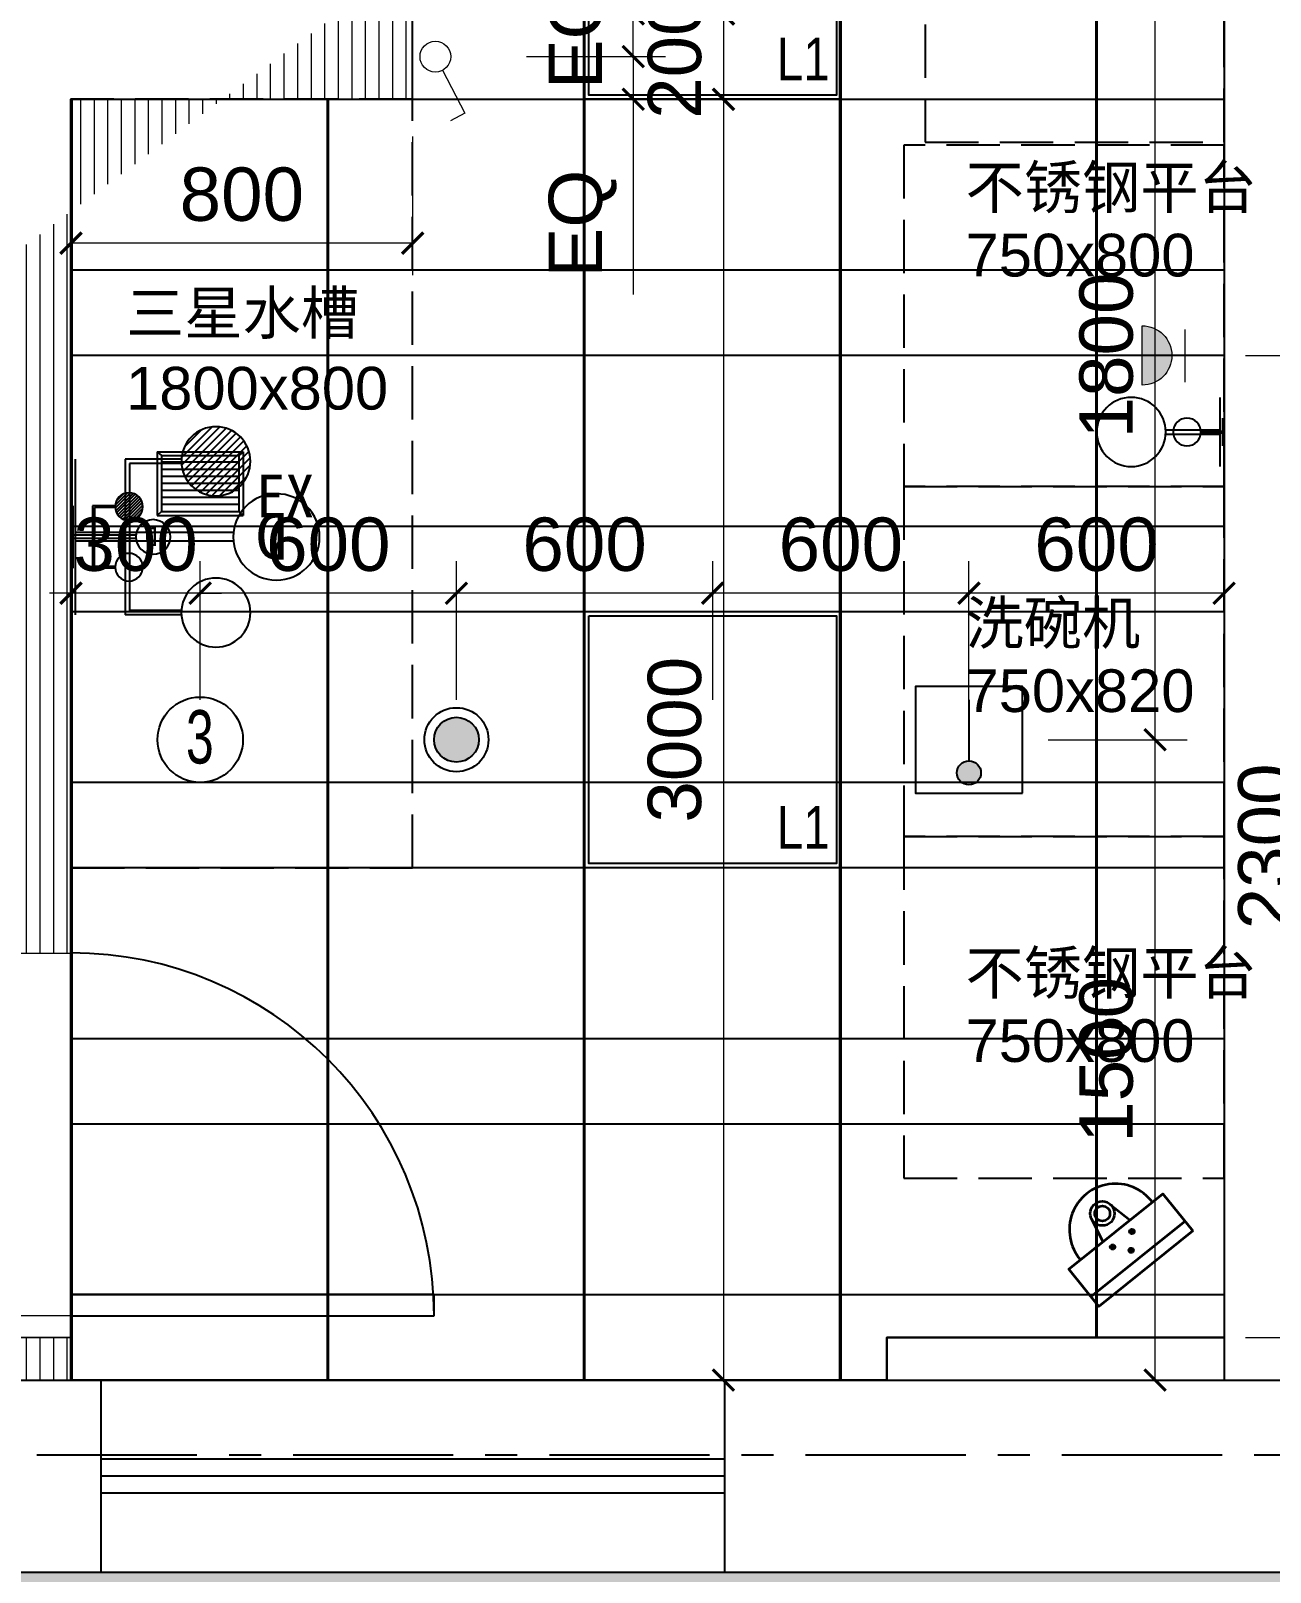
# Model space of a CAD drawing. Header units: millimetres. Extents: x -6033 to 120673, y -4970 to 90533.
# Drawn here: x 87386 to 90288, y 65940 to 69550 of the extents above; entities that cross this region are included whole.
import ezdxf
from ezdxf.enums import TextEntityAlignment as Align

# ---------------------------------------------------------------- set-up
doc = ezdxf.new("R2010")
doc.units = ezdxf.units.MM
for name, pattern in [('I-AR$0$CENTER', [2, 1.25, -0.25, 0.25, -0.25]), ('I-PLAN$0$ACAD_ISO02W100', [15, 12, -3]), ('I-PLAN$0$DASH', [0.35, 0.25, -0.1])]:
    doc.linetypes.add(name, pattern=pattern)
doc.layers.get('DefPoints').update_dxf_attribs({"color": 250})
for name, color, linetype in [('0 @ 30', 7, 'Continuous'), ('0 @ 75', 7, 'Continuous'), ('I-AR$0$1-窗', 2, 'Continuous'), ('I-AR$0$9-填充', 8, 'Continuous'), ('I-AR$0$D-BASE-WALL', 4, 'Continuous'), ('I-CEILING$0$0-LIGHT-RC', 1, 'Continuous'), ('I-CEILING$0$0-LIGHT-TXT', 90, 'Continuous'), ('I-CEILING$0$EQUIP-消防', 3, 'Continuous'), ('I-CEILING$0$EQUIP_喷头', 90, 'Continuous'), ('I-CEILING$0$I-RCP', 2, 'Continuous'), ('I-CEILING$0$I-RCP-AIR', 64, 'Continuous'), ('I-CEILING$0$I-RCP-REF', 3, 'Continuous'), ('I-CEILING$0$RC-Hatch【天花填充】', 251, 'Continuous'), ('I-FLOOR$0$I-FC', 2, 'Continuous'), ('I-FLOOR$0$I-FC-HATCH', 8, 'Continuous'), ('I-PLAN$0$I-PL-FURN', 1, 'I-PLAN$0$DASH'), ('I-PLAN$0$I—平面—门', 1, 'Continuous'), ('I-PLAN$0$L-ELEV-MARK', 253, 'Continuous'), ('JEM-给排水点', 1, 'Continuous'), ('地坪', 7, 'Continuous'), ('天花', 7, 'Continuous')]:
    doc.layers.add(name, color=color, linetype=linetype)
for name, color, linetype, lineweight in [('_ACM-A-ANNO-DIMS', 2, 'Continuous', 9), ('_ACM-A-ANNO-DIMS-b', 2, 'Continuous', 18), ('_ACM-A-ANNO-DIMS-c', 2, 'Continuous', 18), ('_ACM-A-ANNO-IDEN', 7, 'Continuous', 5), ('_ACM-A-ANNO-TEXT', 7, 'Continuous', 5), ('I-AR$0$GZET_COL_GRID_1-200_轴线', 8, 'I-AR$0$CENTER', 25), ('I-AR$0$I-SCOPE', 252, 'Continuous', 35), ('I-CEILING$0$_ACM-A-DETL', 7, 'Continuous', 9), ('I-CEILING$0$_ACM-E-EQMT-SECT', 3, 'Continuous', 35), ('I-PLAN$0$_ACM-A-WALL-HACH', 251, 'Continuous', 9), ('I-PLAN$0$I-PL-WALL-FHINISH', 73, 'Continuous', 13), ('I-PLAN$0$I-WALL', 6, 'Continuous', 13)]:
    doc.layers.add(name, color=color, linetype=linetype, lineweight=lineweight)
doc.styles.add('_ACM-G-NOTES', font='arial.ttf')
doc.styles.add('I-CEILING$0$_TEL_ATTDEF', font='GBENOR', dxfattribs={"width": 0.8, "height": 3, "bigfont": 'GBCBIG'})
doc.styles.add('I-CEILING$0$hztxt', font='ROS.shx', dxfattribs={"width": 0.7, "bigfont": 'HZTXT.shx'})
doc.styles.add('I-CEILING$0$I-CEILING$0$ar', font='arial.ttf', dxfattribs={"width": 0.8})
doc.styles.add('I-CEILING$0$Standard', font='arial.ttf')
doc.styles.add('I-CEILING$0$黑体', font='simhei.ttf', dxfattribs={"height": 600})
doc.styles.add('I-PLAN$0$Arial', font='ARIALUNI.ttf')
doc.styles.add('深化在线', font='SimSun.ttf')
doc.dimstyles.new('_ACM-DIM-A_50', dxfattribs={"dimscale": 50, "dimtxt": 2.5, "dimasz": 1, "dimexe": 1.5, "dimexo": 1, "dimgap": 1, "dimtad": 1, "dimdec": 0, "dimrnd": 5, "dimzin": 1, "dimdsep": 46, "dimtxsty": '_ACM-G-NOTES', "dimblk": 'ARCHTICK', "dimcen": 2.5, "dimclrd": 256, "dimclre": 256, "dimclrt": 256, "dimadec": 3, "dimazin": 0, "dimtfac": 1, "dimtdec": 0, "dimtix": 1, "dimtmove": 0, "dimatfit": 3, "dimldrblk": 'DOTSMALL', "dimfxl": 5, "dimfxlon": 1, "dimlwd": 18, "dimlwe": 18, "dimarcsym": 0})

# ---------------------------------------------------------------- blocks, each defined once
blk = doc.blocks.new('I-AR$0$chuanghu1')
for p, q in [((0, 3230), (450, 3230)), ((0, 1770), (450, 1770)), ((0, 1460), (450, 1460)), ((0, 0), (450, 0))]:
    blk.add_line(p, q)
at = {"layer": 'I-AR$0$1-窗'}
for p, q in [((185, 3230), (185, 1770)), ((225, 3230), (225, 1770)), ((265, 3230), (265, 1770)), ((185, 1460), (185, 0)), ((225, 1460), (225, 0)), ((265, 1460), (265, 0))]:
    blk.add_line(p, q, dxfattribs=at)
blk = doc.blocks.new('I-AR$0$海龙_1211170131')
at = {"layer": 'I-AR$0$GZET_COL_GRID_1-200_轴线', "ltscale": 300}
blk.add_line((-2225, 65990), (116415, 65990), dxfattribs=at)
blk = doc.blocks.new('I-AR')
at = {"layer": 'I-AR$0$9-填充'}
h = blk.add_hatch(dxfattribs=at)
h.set_pattern_fill('GRASS', color=256, scale=20)
h.set_pattern_definition([(90, (-273251.65, 190733.45), (-359.21024, 359.21024), [95.25, -623.1705]), (45, (-273251.65, 190733.45), (-359.21024, 359.21024), [95.25, -412.75]), (135, (-273251.65, 190733.45), (-359.21024, -359.21024), [95.25, -412.75])])
edge = h.paths.add_edge_path()
edge.add_line((96200, 65940), (67080, 65940))
edge.add_line((67080, 65940), (67098.6, 65404.4))
edge.add_arc((66800.6, 58350.8), 7059.9, 59.55584, 87.58101, ccw=False)
edge.add_arc((66906.5, 58690.4), 6713.9, -7.21528, 58.86646, ccw=False)
edge.add_arc((66662.1, 58632.8), 6949.7, 311.20338, 353.50924, ccw=False)
edge.add_line((71240.1, 53404), (71240.1, 51864.2))
edge.add_arc((67179.4, 51841.1), 4060.7, -50.8069, 0.3254, ccw=False)
edge.add_arc((73234.3, 55945.4), 8047, 244.30739, 262.38101)
edge.add_arc((72594.4, 52652.3), 4702.3, 264.7896, 298.7985)
edge.add_arc((72620.9, 53741.8), 5670.9, 293.2518, 330.6093)
edge.add_arc((73250.8, 52752), 4669.2, 337.4147, 357.6495)
edge.add_arc((84681.6, 51782.8), 6810, 142.38646, 173.4424, ccw=False)
edge.add_arc((84374.3, 52142.9), 6347.7, 93.15543, 143.26832, ccw=False)
edge.add_arc((84659, 52466.3), 6047.9, 43.87324, 96.0179, ccw=False)
edge.add_arc((84453.3, 51889.9), 6601.3, -39.79964, 46.24277, ccw=False)
edge.add_arc((81977.6, 54545.9), 10213.6, 299.35774, 317.64212, ccw=False)
edge.add_arc((89994.8, 40495.1), 5964.1, 120.30887, 149.04958)
edge.add_arc((87881.4, 41845.8), 3457.6, 150.2341, 180.1544)
edge.add_arc((85724.1, 42303.9), 1381.8, 199.7699, 246.5201)
edge.add_arc((82877.2, 37779.2), 3985.3, -35.3096, 54.8164, ccw=False)
edge.add_arc((80299.1, 40760.9), 7869.3, 301.87336, 317.80806, ccw=False)
edge.add_arc((84638.8, 33541.6), 567.3, 108.97, 192.3597)
edge.add_arc((84831.7, 33583.9), 764.8, 192.3597, 228.2217)
edge.add_arc((87824.9, 35942), 4565.6, 219.8972, 247.6208)
edge.add_arc((89768.5, 40705.2), 9710.1, 247.71727, 260.93678)
edge.add_arc((85123.5, 20762.4), 10812.5, 51.71832, 73.25432, ccw=False)
edge.add_arc((87587.8, 24098.7), 6668.2, 6.6977, 50.5793, ccw=False)
edge.add_line((94210.5, 24876.4), (96200, 24876.4))
edge.add_line((96200, 24876.4), (96200, 65940))
h.paths.add_polyline_path([(79188.2, 58194.7), (76733.9, 58362.1), (76901.3, 60816.4), (79355.6, 60649)], flags=16)
h.paths.add_polyline_path([(78974.4, 58439.8), (76979, 58575.9), (77115.1, 60571.3), (79110.5, 60435.2)], flags=0)
at = {"layer": 'I-AR$0$I-SCOPE'}
h = blk.add_hatch(dxfattribs=at)
h.set_pattern_fill('ANSI31', color=256, scale=200)
h.paths.add_polyline_path([(63300, 72640), (66630, 72640), (66630, 70889.4), (90600, 70890), (90600, 66390), (96650, 66390), (96650, 24876.4), (18340, 24876.4), (18340, 66390), (48090, 66390), (48090, 72640), (51400, 72640), (51400, 72649.9), (52869.5, 72649.9), (52869.5, 72640), (55240, 72640), (55240, 72790), (59460, 72790), (59460, 72640), (61830.5, 72640), (61830.5, 72649.9), (63300, 72649.9)], flags=16)
h.paths.add_polyline_path([(7330, 0), (7330, -1770), (11180, -1770), (11180, 0), (18450, 0), (18450, 2900), (27550, 2900), (27550, 18090), (37037.3, 18090), (37037.3, 17350), (96200, 17350), (96200, 18120), (114640, 18120), (114640, 84500), (0, 84500), (0, 0)])
at = {"layer": 'I-AR$0$D-BASE-WALL'}
for p, q in [((90180, 73760), (90180, 66390)), ((66630, 66390), (96120, 66390)), ((64615, 65940), (96200, 65940))]:
    blk.add_line(p, q, dxfattribs=at)
blk.add_lwpolyline([(89390, 66390), (89390, 66490), (90180, 66490)], dxfattribs=at)
at = {"layer": 'I-AR$0$D-BASE-WALL', "rotation": 270}
blk.add_blockref('I-AR$0$chuanghu1', (85780, 66390), dxfattribs=at)
at = {"layer": 'I-AR$0$GZET_COL_GRID_1-200_轴线'}
blk.add_blockref('I-AR$0$海龙_1211170131', (225, 225), dxfattribs=at)
blk = doc.blocks.new('I-PLAN$0$A$C3849a8ba')
at = {"layer": 'I-PLAN$0$I-PL-WALL-FHINISH'}
blk.add_lwpolyline([(0, -200), (50, -200), (50, 0), (0, 0)], close=True, dxfattribs=at)
at = {"layer": 'I-PLAN$0$I—平面—门'}
blk.add_lwpolyline([(50, -1050), (100, -1050), (100, -200), (50, -200)], close=True, dxfattribs=at)
at = {"layer": 'I-PLAN$0$L-ELEV-MARK'}
blk.add_arc((50, -200), 850, 270, 0, dxfattribs=at)
blk = doc.blocks.new('I-PLAN')
at = {"layer": 'I-PLAN$0$_ACM-A-WALL-HACH'}
h = blk.add_hatch(dxfattribs=at)
h.set_pattern_fill('ANSI31', color=256, scale=10, angle=45)
h.paths.add_polyline_path([(88260, 70790), (88260, 70890), (88030, 70890), (88030, 70790), (88230, 70790)], flags=17)
h.paths.add_polyline_path([(79671.5, 69390), (78155, 69390), (78155, 68990), (77955, 68990), (77955, 69590), (79671.5, 69590)], flags=17)
h.paths.add_polyline_path([(80271.5, 69390), (80271.5, 69590), (80780, 69590), (80780, 68990), (80580, 68990), (80580, 69390)], flags=17)
h.paths.add_polyline_path([(74580, 69590), (73930, 69590), (73930, 69390), (74580, 69390)])
h.paths.add_polyline_path([(68780, 69590), (69430, 69590), (69430, 69390), (68780, 69390)])
h.paths.add_polyline_path([(87280, 66490), (87480, 66490), (87480, 66390), (87280, 66390)])
h.paths.add_polyline_path([(82180, 68990), (82180, 69390), (84230, 69390), (84230, 66490), (84430, 66490), (84430, 69390), (85280, 69390), (85280, 69590), (81980, 69590), (81980, 68990)])
h.paths.add_polyline_path([(87480, 67390), (87480, 69390), (88280, 69390), (88280, 69590), (88080, 69590), (86480, 69590), (86480, 69390), (87280, 69390), (87280, 67390)], flags=17)
h.paths.add_polyline_path([(72130, 68170), (72130, 66490), (72330, 66490), (72330, 67870), (73130, 67870), (73130, 68070), (72330, 68070), (72330, 68170)])
h.paths.add_polyline_path([(71230, 68170), (71230, 66390), (71030, 66390), (71030, 67870), (70230, 67870), (70230, 68070), (71030, 68070), (71030, 68170)])
h.paths.add_polyline_path([(72130, 69070), (72330, 69070), (72330, 69390), (73030, 69390), (73030, 69590), (72130, 69590)])
h.paths.add_polyline_path([(71230, 69070), (71030, 69070), (71030, 69390), (70330, 69390), (70330, 69590), (71230, 69590)])
h.paths.add_polyline_path([(67800, 69490), (67830, 69490), (67830, 69590), (67800, 69590)], flags=17)
h.paths.add_polyline_path([(76755, 69590), (75180, 69590), (75180, 69390), (75330, 69390), (75330, 66390), (75530, 66390), (75530, 69390), (76555, 69390), (76555, 68990), (76755, 68990)])
h.paths.add_polyline_path([(68180, 69590), (68180, 69390), (68030, 69390), (68030, 66520), (67780, 66520), (67780, 66390), (67400, 66390), (67400, 66720), (67830, 66720), (67830, 69590)])
edge = h.paths.add_edge_path()
edge.add_line((89860, 70890), (88860, 70890))
edge.add_line((75530, 66520), (84230, 66520))
edge.add_line((75530, 66720), (84230, 66720))
at = {"layer": 'I-PLAN$0$I-PL-FURN', "ltscale": 500}
for points in [[(89480, 70090), (89480, 69290), (90180, 69290), (90180, 70090)], [(87480, 67590), (88280, 67590), (88280, 69390), (87480, 69390)], [(89430, 68483), (90180, 68483), (90180, 69283), (89430, 69283)], [(89430, 67663), (90180, 67663), (90180, 68483), (89430, 68483)], [(89430, 66863), (90180, 66863), (90180, 67663), (89430, 67663)]]:
    blk.add_lwpolyline(points, close=True, dxfattribs=at)
at = {"layer": 'I-PLAN$0$I-WALL'}
for points in [[(87480, 67390), (87480, 69390), (88280, 69390), (88280, 69590), (88080, 69590), (88080, 69590), (86480, 69590), (86480, 69390), (87280, 69390), (87280, 67390)], [(87280, 66490), (87480, 66490), (87480, 66390), (87280, 66390)]]:
    blk.add_lwpolyline(points, close=True, dxfattribs=at)
at = {"layer": 'I-PLAN$0$L-ELEV-MARK', "rotation": 90}
blk.add_blockref('I-PLAN$0$A$C3849a8ba', (87280, 66490.6), dxfattribs=at)
at = {"layer": 'I-PLAN$0$I-PL-FURN', "linetype": 'I-PLAN$0$ACAD_ISO02W100', "char_height": 100, "width": 151170.167, "attachment_point": 1, "style": 'I-PLAN$0$Arial'}
for s, insert in [('{\\fArial Unicode MS|b0|i0|c134|p34;不锈钢平台}', (89574.5, 69234.2)), ('{\\fArial Unicode MS|b0|i0|c134|p34;750x800}', (89574.5, 69075.1)), ('{\\fArial Unicode MS|b0|i0|c134|p34;三星水槽}', (87609, 68939.8)), ('{\\fArial Unicode MS|b0|i0|c134|p34;1800x800}', (87609, 68763.3)), ('{\\fArial Unicode MS|b0|i0|c134|p34;洗碗机}', (89574.5, 68213.9)), ('{\\fArial Unicode MS|b0|i0|c134|p34;750x820}', (89574.5, 68054.8)), ('{\\fArial Unicode MS|b0|i0|c134|p34;不锈钢平台}', (89574.5, 67394.3)), ('{\\fArial Unicode MS|b0|i0|c134|p34;750x800}', (89574.5, 67235.2))]:
    blk.add_mtext(s, dxfattribs=dict(at, insert=insert))
blk = doc.blocks.new('I-CEILING$0$A$C9c5a774d')
at = {"layer": 'I-CEILING$0$0-LIGHT-RC'}
for points in [[(0, 600), (600, 600), (600, 0), (0, 0)], [(10, 590), (590, 590), (590, 10), (10, 10)]]:
    blk.add_lwpolyline(points, close=True, dxfattribs=at)
at = {"layer": 'I-CEILING$0$0-LIGHT-TXT', "style": 'I-CEILING$0$I-CEILING$0$ar', "width": 0.8}
blk.add_text('L1', height=100, dxfattribs=at).set_placement((449.9, 44.6))
blk = doc.blocks.new('I-CEILING$0$$风口$00000137')
for p, q in [((-110.7, 89.6), (110.7, 89.6)), ((-110.7, 89.6), (-110.7, -89.6)), ((-110.7, 89.6), (-99.9, 78.9)), ((110.7, 89.6), (99.9, 78.9)), ((110.7, 89.6), (110.7, -89.6)), ((-110.7, 78.9), (-110.7, 78.9)), ((-99.9, 78.9), (99.9, 78.9)), ((-99.9, 78.9), (-99.9, -78.9)), ((-99.9, 78.9), (-99.9, -78.9)), ((-99.9, 60.8), (99.9, 60.8)), ((-99.9, 40.9), (99.9, 40.9)), ((99.9, 78.9), (99.9, -78.9)), ((-99.9, 21.1), (99.9, 21.1)), ((-99.9, 1.2), (99.9, 1.2)), ((-99.9, -18.7), (99.9, -18.7)), ((-99.9, -38.6), (99.9, -38.6)), ((-110.7, -78.9), (-110.7, -78.9)), ((-99.9, -78.9), (-110.7, -89.6)), ((-99.9, -58.4), (99.9, -58.4)), ((-99.9, -78.9), (99.9, -78.9)), ((-99.9, -78.9), (99.9, -78.9)), ((99.9, -78.9), (110.7, -89.6)), ((-110.7, -89.6), (110.7, -89.6)), ((-110.7, -89.6), (110.7, -89.6))]:
    blk.add_line(p, q)
blk = doc.blocks.new('I-CEILING$0$海龍_09300082')
h = blk.add_hatch(color=256)
h.dxf.hatch_style = 1
h.paths.add_polyline_path([(-56.2, -405.4, 1), (56.2, -405.4, 1)])
blk.add_line((0, -62.5), (0, -349.2))
blk.add_lwpolyline([(250, -500), (250, 0), (-250, 0), (-250, -500)], close=True)
blk.add_circle((0, -405.4), 56.3)
at = {"style": 'I-CEILING$0$Standard', "flags": 1}
blk.add_attdef('A', text='', height=0.01, dxfattribs=at).set_placement((0, -250), align=Align.MIDDLE_CENTER)
blk = doc.blocks.new('I-CEILING$0$A$C81734cc7')
at = {"layer": 'I-CEILING$0$_ACM-A-DETL'}
h = blk.add_hatch(color=256, dxfattribs=at)
edge = h.paths.add_edge_path()
edge.add_arc((0, 0), 52.5, 0, 360)
for radius in [75, 52.5]:
    blk.add_circle((0, 0), radius)
blk = doc.blocks.new('I-CEILING$0$$equip_U$00000441(DESKTOP-CO1PE1H)')
blk.add_circle((0, 0), 0.4)
at = {"color": 1, "style": 'I-CEILING$0$hztxt', "width": 0.7}
blk.add_text('3', height=0.5, dxfattribs=at).set_placement((-0.003, 0.027), align=Align.MIDDLE)
blk = doc.blocks.new('I-CEILING$0$彩色半球摄像机')
for points in [[(-3.5, 14.8, 1), (7.2, 14.8, 1)], [(-32.5, -18.6, 1), (-21.8, -18.5, 1)], [(25.5, -18.6, 1), (36.2, -18.5, 1)]]:
    blk.add_hatch(color=256).paths.add_polyline_path(points)
for p, q in [((-139.3, 40.6), (142.9, 40.6)), ((-27.5, -100.9), (-40.5, -42)), ((28.2, -100.9), (41.2, -42))]:
    blk.add_line(p, q)
blk.add_lwpolyline([(-139.3, 69.8), (142.9, 69.8), (142.9, -42), (-139.3, -42)], close=True)
for centre, radius in [((1.8, 14.8), 5.37), ((-27.2, -18.5), 5.37), ((30.8, -18.5), 5.37), ((0.3, -94.7), 28.5), ((0.3, -94.7), 17.8)]:
    blk.add_circle(centre, radius)
blk.add_arc((0.3, -46.1), 107.7, 177.807, 2.193)
blk = doc.blocks.new('I-CEILING')
at = {"layer": 'I-CEILING$0$RC-Hatch【天花填充】'}
h = blk.add_hatch(dxfattribs=at)
h.set_pattern_fill('_USER', color=256, scale=600, double=1, pattern_type=0)
h.set_pattern_definition([(0, (88682.5, 69390), (0, 600), []), (90, (88682.5, 69390), (-600, 4e-14), [])])
h.paths.add_polyline_path([(89390, 66390), (87480, 66390), (87480, 69390), (88280, 69390), (88280, 69590), (88130, 69590), (88130, 70790), (90180, 70790), (90180, 66490), (89390, 66490)])
for p in [(88682.5, 69390), (88682.5, 67590)]:
    blk.add_blockref('I-CEILING$0$A$C9c5a774d', p)
at = {"layer": 'I-CEILING$0$EQUIP-消防', "xscale": 0.4999999999999927, "yscale": 0.4999999999999927, "zscale": 0.4999999999999927}
blk.add_blockref('I-CEILING$0$海龍_09300082', (89582.5, 68015), dxfattribs=at)
at = {"layer": 'I-CEILING$0$EQUIP_喷头'}
blk.add_blockref('I-CEILING$0$A$C81734cc7', (88382.5, 67890), dxfattribs=at)
at = {"layer": 'I-CEILING$0$I-RCP-AIR', "xscale": 0.9090909090909091, "yscale": 0.8333333333333334}
blk.add_blockref('I-CEILING$0$$风口$00000137', (87782.5, 68490), dxfattribs=at)
at = {"layer": 'I-CEILING$0$I-RCP-REF', "color": 1, "linetype": 'Continuous'}
ref = blk.add_blockref('I-CEILING$0$$equip_U$00000441(DESKTOP-CO1PE1H)', (87782.5, 67890), dxfattribs=dict(at, xscale=249.9999999999999, yscale=249.9999999999999, zscale=249.9999999999999))
ref.add_attrib('$TEXT$', 'REMARK', dxfattribs={"layer": 'I-CEILING$0$0-LIGHT-RC', "color": 7, "height": 0.005, "style": 'I-CEILING$0$_TEL_ATTDEF'}).set_placement((87782.5, 67890), align=Align.MIDDLE_CENTER)
at = {"layer": 'I-CEILING$0$I-RCP-AIR', "style": 'I-CEILING$0$黑体'}
blk.add_text('EX', height=100, dxfattribs=at).set_placement((87982, 68460.6, -5200), align=Align.MIDDLE_CENTER)
for tag, p in [('R', (61966.4, 71748.9)), ('R', (61966.4, 66925.2)), ('R', (51736.1, 63924.8)), ('R', (62976.1, 63924.8)), ('S', (56433.6, 63065))]:
    blk.add_attdef(tag, text='', height=100, dxfattribs=at).set_placement(p, align=Align.MIDDLE_CENTER)
at = {"layer": 'I-CEILING$0$_ACM-E-EQMT-SECT', "rotation": 218.7470640975275}
blk.add_blockref('I-CEILING$0$彩色半球摄像机', (89954.4, 66706.5), dxfattribs=at)
at = {"layer": 'I-CEILING$0$I-RCP'}
blk.add_lwpolyline([(89390, 66390), (87480, 66390), (87480, 69390), (88280, 69390), (88280, 69590), (88130, 69590), (88130, 70790), (90180, 70790), (90180, 66490), (89390, 66490)], close=True, dxfattribs=at)
blk = doc.blocks.new('I-FLOOR')
at = {"layer": 'I-FLOOR$0$I-FC-HATCH'}
h = blk.add_hatch(dxfattribs=at)
h.set_pattern_fill('_USER', color=256, scale=600, double=1, pattern_type=0)
h.set_pattern_definition([(0, (87480, 70790), (0, 600), []), (90, (87480, 70790), (-600, 4e-14), [])])
h.paths.add_polyline_path([(89390, 66390), (87480, 66390), (87480, 69390), (88280, 69390), (88280, 69590), (88130, 69590), (88130, 70790), (90180, 70790), (90180, 66490), (89390, 66490)])
at = {"layer": 'I-FLOOR$0$I-FC'}
blk.add_lwpolyline([(89390, 66390), (87480, 66390), (87480, 69390), (88280, 69390), (88280, 69590), (88130, 69590), (88130, 70790), (90180, 70790), (90180, 66490), (89390, 66490)], close=True, dxfattribs=at)
blk = doc.blocks.new('A$C506d7063')
at = {"layer": '_ACM-A-ANNO-IDEN'}
h = blk.add_hatch(color=256, dxfattribs=at)
edge = h.paths.add_edge_path()
edge.add_arc((0, 3.84), 1.389, 180, 360)
edge.add_line((1.389, 3.84), (-1.389, 3.84))
for p, q in [((1.389, 3.84), (-1.389, 3.84)), ((0, 0), (0, 2.451)), ((1.25, 1.831), (-1.217, 1.831))]:
    blk.add_line(p, q, dxfattribs=at)
blk.add_arc((0, 3.84), 1.389, 180, 0, dxfattribs=at)
blk = doc.blocks.new('A$C4c7fa5e3')
at = {"layer": '_ACM-A-ANNO-TEXT', "lineweight": 13}
blk.add_lwpolyline([(0, 36), (0, 149.7), (38.5, 149.7)], dxfattribs=at)
blk.add_circle((0, 0), 36, dxfattribs=at)
blk = doc.blocks.new('_ArchTick')
at = {"color": 0, "linetype": 'ByBlock', "const_width": 0.15}
blk.add_lwpolyline([(-0.5, -0.5), (0.5, 0.5)], dxfattribs=at)
blk = doc.blocks.new('*D54')
at = {"layer": '_ACM-A-ANNO-DIMS', "lineweight": 18, "transparency": 16777216}
for p, q in [((89007.6, 69590), (89007.6, 69640)), ((88757.6, 69590), (89082.6, 69590)), ((89007.6, 69590), (89007.6, 69390)), ((88757.6, 69390), (89082.6, 69390)), ((89007.6, 69390), (89007.6, 69340))]:
    blk.add_line(p, q, dxfattribs=at)
at = {"layer": 'DefPoints', "color": 0, "transparency": 16777216}
for p in [(88682.5, 69590), (88682.5, 69390), (89007.6, 69390)]:
    blk.add_point(p, dxfattribs=at)
at = {"layer": '_ACM-A-ANNO-DIMS', "lineweight": 18, "transparency": 16777216, "xscale": 50, "yscale": 50, "zscale": 50}
for p, rotation in [((89007.6, 69590), 270), ((89007.6, 69390), 90)]:
    blk.add_blockref('_ArchTick', p, dxfattribs=dict(at, rotation=rotation))
at = {"layer": '_ACM-A-ANNO-DIMS', "transparency": 16777216, "insert": (88893.8, 69490), "char_height": 125, "attachment_point": 5, "rotation": 90, "style": '_ACM-G-NOTES'}
blk.add_mtext('200', dxfattribs=at)
blk = doc.blocks.new('_DotSmall')
at = {"color": 0, "linetype": 'ByBlock', "const_width": 0.5}
blk.add_lwpolyline([(-0.0625, 0, 1), (0.0625, 0, 1)], format="xyb", close=True, dxfattribs=at)
blk = doc.blocks.new('*D55')
at = {"layer": '_ACM-A-ANNO-DIMS', "lineweight": 18, "transparency": 16777216}
for p, q in [((88757.6, 69390), (89082.6, 69390)), ((89007.6, 69390), (89007.6, 66390)), ((88757.6, 66390), (89082.6, 66390))]:
    blk.add_line(p, q, dxfattribs=at)
at = {"layer": 'DefPoints', "color": 0, "transparency": 16777216}
for p in [(88682.5, 69390), (88653.1, 66390), (89007.6, 66390)]:
    blk.add_point(p, dxfattribs=at)
at = {"layer": '_ACM-A-ANNO-DIMS', "lineweight": 18, "transparency": 16777216, "xscale": 50, "yscale": 50, "zscale": 50}
for p, rotation in [((89007.6, 69390), 90), ((89007.6, 66390), 270)]:
    blk.add_blockref('_ArchTick', p, dxfattribs=dict(at, rotation=rotation))
at = {"layer": '_ACM-A-ANNO-DIMS', "transparency": 16777216, "insert": (88893.7, 67890), "char_height": 125, "attachment_point": 5, "rotation": 90, "style": '_ACM-G-NOTES'}
blk.add_mtext('3000', dxfattribs=at)
blk = doc.blocks.new('*D56')
at = {"layer": '_ACM-A-ANNO-DIMS', "lineweight": 18, "transparency": 16777216}
for p, q in [((87480, 69303.2), (87480, 68978.2)), ((88280, 69303.2), (88280, 68978.2)), ((88280, 69053.2), (87480, 69053.2))]:
    blk.add_line(p, q, dxfattribs=at)
at = {"layer": 'DefPoints', "color": 0, "transparency": 16777216}
for p in [(88280, 69452.4), (87480, 69390), (87480, 69053.2)]:
    blk.add_point(p, dxfattribs=at)
at = {"layer": '_ACM-A-ANNO-DIMS', "lineweight": 18, "transparency": 16777216, "xscale": 50, "yscale": 50, "zscale": 50, "rotation": 180}
blk.add_blockref('_ArchTick', (87480, 69053.2), dxfattribs=at)
at = {"layer": '_ACM-A-ANNO-DIMS', "lineweight": 18, "transparency": 16777216, "xscale": 50, "yscale": 50, "zscale": 50}
blk.add_blockref('_ArchTick', (88280, 69053.2), dxfattribs=at)
at = {"layer": '_ACM-A-ANNO-DIMS', "transparency": 16777216, "insert": (87880, 69167), "char_height": 125, "attachment_point": 5, "style": '_ACM-G-NOTES'}
blk.add_mtext('800', dxfattribs=at)
blk = doc.blocks.new('*X67')
at = {"color": 0}
for p, q in [((4067.7289, 2633.5749), (4067.8172, 2633.6632)), ((4067.7289, 2633.5927), (4067.7995, 2633.6632)), ((4067.7319, 2633.5603), (4067.8318, 2633.6602)), ((4067.7358, 2633.6172), (4067.775, 2633.6564)), ((4067.737, 2633.5477), (4067.8445, 2633.6551)), ((4067.7437, 2633.5367), (4067.8554, 2633.6484)), ((4067.7518, 2633.5272), (4067.865, 2633.6403)), ((4067.7614, 2633.519), (4067.8731, 2633.6308)), ((4067.7723, 2633.5123), (4067.8798, 2633.6198)), ((4067.7849, 2633.5072), (4067.8849, 2633.6072)), ((4067.7996, 2633.5042), (4067.888, 2633.5926)), ((4067.8172, 2633.5042), (4067.888, 2633.5749)), ((4067.8417, 2633.5109), (4067.8812, 2633.5505))]:
    blk.add_line(p, q, dxfattribs=at)
blk = doc.blocks.new('王沧冷热给排水')
for p, q in [((-94.4, 66.7), (-46.3, 66.7)), ((-46.3, 66.7), (-46.3, -66.7)), ((-3.7, 66.7), (-3.7, -66.7)), ((0, 66.7), (0, -66.7)), ((-94.4, 63), (-50, 63)), ((-50, 63), (-50, -63)), ((-139.1, 3.7), (-3.7, 3.7)), ((-139.1, -3.7), (-3.7, -3.7)), ((-94.4, -63), (-50, -63)), ((-94.4, -66.7), (-46.3, -66.7))]:
    blk.add_line(p, q)
for centre, radius in [((-124.1, 64.8), 29.6), ((-175.9, 0), 37), ((-124.1, -64.8), 29.6)]:
    blk.add_circle(centre, radius)
at = {"color": 8, "xscale": 370.3695133580544, "yscale": 370.3695133580544, "zscale": 370.3695133580544, "rotation": 90}
blk.add_blockref('*X67', (975275, -1506527.4), dxfattribs=at)
at = {"style": '深化在线'}
blk.add_text('D', height=40, dxfattribs=at).set_placement((-171.9, 0.6), align=Align.MIDDLE_CENTER)
blk = doc.blocks.new('*U815')
at = {"layer": '0 @ 30', "color": 2, "xscale": -1.093750000000003, "yscale": 1.093750000000003, "zscale": 1.093750000000003, "rotation": 359.9849207593792}
blk.add_blockref('王沧冷热给排水', (0, 0), dxfattribs=at)
at = {"layer": '0 @ 75', "color": 2, "xscale": -2.734375000000007, "yscale": 2.734375000000008, "zscale": 2.734375000000008, "rotation": 359.9849207593792}
blk.add_blockref('王沧冷热给排水', (0, 0), dxfattribs=at)
blk = doc.blocks.new('*U77')
blk.add_blockref('*U815', (0, 0))
blk = doc.blocks.new('王沧冷给水')
for p, q in [((-3.7, -29.6), (-3.7, 29.6)), ((0, -29.6), (0, 29.6)), ((-50, 1.9), (-3.7, 1.9)), ((-50, -1.9), (-3.7, -1.9))]:
    blk.add_line(p, q)
blk.add_circle((-79.6, 0), 29.6)
blk = doc.blocks.new('*U821')
at = {"layer": '0 @ 30', "color": 2, "xscale": 1.093750000000004, "yscale": 1.093750000000004, "zscale": 1.093750000000004, "rotation": 180}
blk.add_blockref('王沧冷给水', (0, 0), dxfattribs=at)
at = {"layer": '0 @ 75', "color": 2, "xscale": 2.734375000000009, "yscale": 2.734375000000009, "zscale": 2.734375000000009, "rotation": 180}
blk.add_blockref('王沧冷给水', (0, 0), dxfattribs=at)
blk = doc.blocks.new('*U78')
blk.add_blockref('*U821', (0, 0))
blk = doc.blocks.new('*D145')
at = {"layer": '_ACM-A-ANNO-DIMS-b', "lineweight": 18, "transparency": 16777216}
for p, q in [((87480, 67983.2), (87480, 68308.2)), ((87782.5, 67983.2), (87782.5, 68308.2)), ((87480, 68233.2), (87430, 68233.2)), ((87782.5, 68233.2), (87480, 68233.2)), ((87782.5, 68233.2), (87832.5, 68233.2))]:
    blk.add_line(p, q, dxfattribs=at)
at = {"layer": 'DefPoints', "color": 0, "transparency": 16777216}
for p in [(87480, 68233.2), (87480, 67890), (87782.5, 67890)]:
    blk.add_point(p, dxfattribs=at)
at = {"layer": '_ACM-A-ANNO-DIMS-b', "lineweight": 18, "transparency": 16777216, "xscale": 50, "yscale": 50, "zscale": 50}
blk.add_blockref('_ArchTick', (87480, 68233.2), dxfattribs=at)
at = {"layer": '_ACM-A-ANNO-DIMS-b', "lineweight": 18, "transparency": 16777216, "xscale": 50, "yscale": 50, "zscale": 50, "rotation": 180}
blk.add_blockref('_ArchTick', (87782.5, 68233.2), dxfattribs=at)
at = {"layer": '_ACM-A-ANNO-DIMS-b', "transparency": 16777216, "insert": (87631.2, 68347.1), "char_height": 125, "attachment_point": 5, "style": '_ACM-G-NOTES'}
blk.add_mtext('300', dxfattribs=at)
blk = doc.blocks.new('*D146')
at = {"layer": '_ACM-A-ANNO-DIMS-b', "lineweight": 18, "transparency": 16777216}
for p, q in [((87782.5, 67983.2), (87782.5, 68308.2)), ((88382.5, 67983.2), (88382.5, 68308.2)), ((88382.5, 68233.2), (87782.5, 68233.2))]:
    blk.add_line(p, q, dxfattribs=at)
at = {"layer": 'DefPoints', "color": 0, "transparency": 16777216}
for p in [(87782.5, 68233.2), (87782.5, 67890), (88382.5, 67890)]:
    blk.add_point(p, dxfattribs=at)
at = {"layer": '_ACM-A-ANNO-DIMS-b', "lineweight": 18, "transparency": 16777216, "xscale": 50, "yscale": 50, "zscale": 50, "rotation": 180}
blk.add_blockref('_ArchTick', (87782.5, 68233.2), dxfattribs=at)
at = {"layer": '_ACM-A-ANNO-DIMS-b', "lineweight": 18, "transparency": 16777216, "xscale": 50, "yscale": 50, "zscale": 50}
blk.add_blockref('_ArchTick', (88382.5, 68233.2), dxfattribs=at)
at = {"layer": '_ACM-A-ANNO-DIMS-b', "transparency": 16777216, "insert": (88082.5, 68347), "char_height": 125, "attachment_point": 5, "style": '_ACM-G-NOTES'}
blk.add_mtext('600', dxfattribs=at)
blk = doc.blocks.new('*D147')
at = {"layer": '_ACM-A-ANNO-DIMS-b', "lineweight": 18, "transparency": 16777216}
for p, q in [((88382.5, 67983.2), (88382.5, 68308.2)), ((88982.5, 67983.2), (88982.5, 68308.2)), ((88982.5, 68233.2), (88382.5, 68233.2))]:
    blk.add_line(p, q, dxfattribs=at)
at = {"layer": 'DefPoints', "color": 0, "transparency": 16777216}
for p in [(88382.5, 68233.2), (88382.5, 67890), (88982.5, 67890)]:
    blk.add_point(p, dxfattribs=at)
at = {"layer": '_ACM-A-ANNO-DIMS-b', "lineweight": 18, "transparency": 16777216, "xscale": 50, "yscale": 50, "zscale": 50, "rotation": 180}
blk.add_blockref('_ArchTick', (88382.5, 68233.2), dxfattribs=at)
at = {"layer": '_ACM-A-ANNO-DIMS-b', "lineweight": 18, "transparency": 16777216, "xscale": 50, "yscale": 50, "zscale": 50}
blk.add_blockref('_ArchTick', (88982.5, 68233.2), dxfattribs=at)
at = {"layer": '_ACM-A-ANNO-DIMS-b', "transparency": 16777216, "insert": (88682.5, 68347), "char_height": 125, "attachment_point": 5, "style": '_ACM-G-NOTES'}
blk.add_mtext('600', dxfattribs=at)
blk = doc.blocks.new('*D148')
at = {"layer": '_ACM-A-ANNO-DIMS-b', "lineweight": 18, "transparency": 16777216}
for p, q in [((88982.5, 67983.2), (88982.5, 68308.2)), ((89582.5, 67983.2), (89582.5, 68308.2)), ((89582.5, 68233.2), (88982.5, 68233.2))]:
    blk.add_line(p, q, dxfattribs=at)
at = {"layer": 'DefPoints', "color": 0, "transparency": 16777216}
for p in [(88982.5, 68233.2), (88982.5, 67890), (89582.5, 67890)]:
    blk.add_point(p, dxfattribs=at)
at = {"layer": '_ACM-A-ANNO-DIMS-b', "lineweight": 18, "transparency": 16777216, "xscale": 50, "yscale": 50, "zscale": 50, "rotation": 180}
blk.add_blockref('_ArchTick', (88982.5, 68233.2), dxfattribs=at)
at = {"layer": '_ACM-A-ANNO-DIMS-b', "lineweight": 18, "transparency": 16777216, "xscale": 50, "yscale": 50, "zscale": 50}
blk.add_blockref('_ArchTick', (89582.5, 68233.2), dxfattribs=at)
at = {"layer": '_ACM-A-ANNO-DIMS-b', "transparency": 16777216, "insert": (89282.5, 68347), "char_height": 125, "attachment_point": 5, "style": '_ACM-G-NOTES'}
blk.add_mtext('600', dxfattribs=at)
blk = doc.blocks.new('*D149')
at = {"layer": '_ACM-A-ANNO-DIMS-b', "lineweight": 18, "transparency": 16777216}
for p, q in [((89582.5, 67983.2), (89582.5, 68308.2)), ((90180, 67983.2), (90180, 68308.2)), ((90180, 68233.2), (89582.5, 68233.2))]:
    blk.add_line(p, q, dxfattribs=at)
at = {"layer": 'DefPoints', "color": 0, "transparency": 16777216}
for p in [(89582.5, 68233.2), (89582.5, 67890), (90180, 67890)]:
    blk.add_point(p, dxfattribs=at)
at = {"layer": '_ACM-A-ANNO-DIMS-b', "lineweight": 18, "transparency": 16777216, "xscale": 50, "yscale": 50, "zscale": 50, "rotation": 180}
blk.add_blockref('_ArchTick', (89582.5, 68233.2), dxfattribs=at)
at = {"layer": '_ACM-A-ANNO-DIMS-b', "lineweight": 18, "transparency": 16777216, "xscale": 50, "yscale": 50, "zscale": 50}
blk.add_blockref('_ArchTick', (90180, 68233.2), dxfattribs=at)
at = {"layer": '_ACM-A-ANNO-DIMS-b', "transparency": 16777216, "insert": (89881.2, 68347), "char_height": 125, "attachment_point": 5, "style": '_ACM-G-NOTES'}
blk.add_mtext('600', dxfattribs=at)
blk = doc.blocks.new('*D150')
at = {"layer": '_ACM-A-ANNO-DIMS-b', "lineweight": 18, "transparency": 16777216}
for p, q in [((89768.2, 69690), (90093.2, 69690)), ((90018.2, 67890), (90018.2, 69690)), ((89768.2, 67890), (90093.2, 67890))]:
    blk.add_line(p, q, dxfattribs=at)
at = {"layer": 'DefPoints', "color": 0, "transparency": 16777216}
for p in [(88982.5, 69690), (90018.2, 69690), (88982.5, 67890)]:
    blk.add_point(p, dxfattribs=at)
at = {"layer": '_ACM-A-ANNO-DIMS-b', "lineweight": 18, "transparency": 16777216, "xscale": 50, "yscale": 50, "zscale": 50}
for p, rotation in [((90018.2, 69690), 90), ((90018.2, 67890), 270)]:
    blk.add_blockref('_ArchTick', p, dxfattribs=dict(at, rotation=rotation))
at = {"layer": '_ACM-A-ANNO-DIMS-b', "transparency": 16777216, "insert": (89904.4, 68790), "char_height": 125, "attachment_point": 5, "rotation": 90, "style": '_ACM-G-NOTES'}
blk.add_mtext('1800', dxfattribs=at)
blk = doc.blocks.new('*D152')
at = {"layer": '_ACM-A-ANNO-DIMS-b', "lineweight": 18, "transparency": 16777216}
for p, q in [((89768.2, 67890), (90093.2, 67890)), ((90018.2, 66390), (90018.2, 67890)), ((89768.2, 66390), (90093.2, 66390))]:
    blk.add_line(p, q, dxfattribs=at)
at = {"layer": 'DefPoints', "color": 0, "transparency": 16777216}
for p in [(88982.5, 67890), (90018.2, 67890), (88982.5, 66390)]:
    blk.add_point(p, dxfattribs=at)
at = {"layer": '_ACM-A-ANNO-DIMS-b', "lineweight": 18, "transparency": 16777216, "xscale": 50, "yscale": 50, "zscale": 50}
for p, rotation in [((90018.2, 67890), 90), ((90018.2, 66390), 270)]:
    blk.add_blockref('_ArchTick', p, dxfattribs=dict(at, rotation=rotation))
at = {"layer": '_ACM-A-ANNO-DIMS-b', "transparency": 16777216, "insert": (89904.4, 67140), "char_height": 125, "attachment_point": 5, "rotation": 90, "style": '_ACM-G-NOTES'}
blk.add_mtext('1500', dxfattribs=at)
blk = doc.blocks.new('*D169')
at = {"layer": '_ACM-A-ANNO-DIMS-c', "lineweight": 18, "transparency": 16777216}
for p, q in [((88796.6, 69590), (88796.6, 69640)), ((88546.6, 69590), (88871.6, 69590)), ((88796.6, 69490), (88796.6, 69590)), ((88546.6, 69490), (88871.6, 69490)), ((88796.6, 69490), (88796.6, 69440))]:
    blk.add_line(p, q, dxfattribs=at)
at = {"layer": 'DefPoints', "color": 0, "transparency": 16777216}
for p in [(88280, 69590), (88796.6, 69590), (88280, 69490)]:
    blk.add_point(p, dxfattribs=at)
at = {"layer": '_ACM-A-ANNO-DIMS-c', "lineweight": 18, "transparency": 16777216, "xscale": 50, "yscale": 50, "zscale": 50}
for p, rotation in [((88796.6, 69590), 270), ((88796.6, 69490), 90)]:
    blk.add_blockref('_ArchTick', p, dxfattribs=dict(at, rotation=rotation))
at = {"layer": '_ACM-A-ANNO-DIMS-c', "transparency": 16777216, "insert": (88678.1, 69540), "char_height": 125, "attachment_point": 5, "rotation": 90, "style": '_ACM-G-NOTES'}
blk.add_mtext('EQ', dxfattribs=at)
blk = doc.blocks.new('*D170')
at = {"layer": '_ACM-A-ANNO-DIMS-c', "lineweight": 18, "transparency": 16777216}
for p, q in [((88546.6, 69490), (88871.6, 69490)), ((88796.6, 69490), (88796.6, 69390)), ((88546.6, 69390), (88871.6, 69390)), ((88796.6, 69390), (88796.6, 68932.9))]:
    blk.add_line(p, q, dxfattribs=at)
at = {"layer": 'DefPoints', "color": 0, "transparency": 16777216}
for p in [(88280, 69490), (88796.6, 69490), (88280, 69390)]:
    blk.add_point(p, dxfattribs=at)
at = {"layer": '_ACM-A-ANNO-DIMS-c', "lineweight": 18, "transparency": 16777216, "xscale": 50, "yscale": 50, "zscale": 50}
for p, rotation in [((88796.6, 69490), 90), ((88796.6, 69390), 270)]:
    blk.add_blockref('_ArchTick', p, dxfattribs=dict(at, rotation=rotation))
at = {"layer": '_ACM-A-ANNO-DIMS-c', "transparency": 16777216, "insert": (88678.1, 69099), "char_height": 125, "attachment_point": 5, "rotation": 90, "style": '_ACM-G-NOTES'}
blk.add_mtext('EQ', dxfattribs=at)
blk = doc.blocks.new('*D173')
at = {"layer": '_ACM-A-ANNO-DIMS-c', "lineweight": 18, "transparency": 16777216}
for p, q in [((90230, 68790), (90465, 68790)), ((90390, 68790), (90390, 66490)), ((90230, 66490), (90465, 66490))]:
    blk.add_line(p, q, dxfattribs=at)
at = {"layer": 'DefPoints', "color": 0, "transparency": 16777216}
for p in [(90180, 68790), (90180, 66490), (90390, 66490)]:
    blk.add_point(p, dxfattribs=at)
at = {"layer": '_ACM-A-ANNO-DIMS-c', "lineweight": 18, "transparency": 16777216, "xscale": 50, "yscale": 50, "zscale": 50}
for p, rotation in [((90390, 68790), 90), ((90390, 66490), 270)]:
    blk.add_blockref('_ArchTick', p, dxfattribs=dict(at, rotation=rotation))
at = {"layer": '_ACM-A-ANNO-DIMS-c', "transparency": 16777216, "insert": (90276.1, 67640), "char_height": 125, "attachment_point": 5, "rotation": 90, "style": '_ACM-G-NOTES'}
blk.add_mtext('2300', dxfattribs=at)

msp = doc.modelspace()

# ---------------------------------------------------------------- block references
for name in ['I-AR', 'I-PLAN']:
    msp.add_blockref(name, (0, 0))

# ---------------------------------------------------------------- next in the draw order: block references
at = {"layer": '天花'}
msp.add_blockref('I-CEILING', (0, 0), dxfattribs=at)

# ---------------------------------------------------------------- next in the draw order: block references
at = {"layer": '_ACM-A-ANNO-TEXT', "lineweight": 13, "rotation": 207.5630522549902}
msp.add_blockref('A$C4c7fa5e3', (88333.2, 69490), dxfattribs=at)
at = {"layer": '_ACM-A-ANNO-TEXT', "lineweight": 13, "xscale": -49.99999999999999, "yscale": 49.99999999999999, "zscale": 49.99999999999999, "rotation": 90}
msp.add_blockref('A$C506d7063', (90180, 68790), dxfattribs=at)
at = {"layer": 'JEM-给排水点', "xscale": -1}
msp.add_blockref('*U78', (90180, 68610.8), dxfattribs=at)
at = {"layer": 'JEM-给排水点'}
msp.add_blockref('*U77', (87480, 68365), dxfattribs=at)
at = {"layer": '地坪'}
msp.add_blockref('I-FLOOR', (0, 0), dxfattribs=at)

# ---------------------------------------------------------------- next in the draw order: dimensions: what is measured, and where the dimension line sits
at = {"layer": '_ACM-A-ANNO-DIMS'}
for base, p1, p2, picture, middle in [((89007.6, 69390), (88682.5, 69590), (88682.5, 69390), '*D54', (88893.8, 69490)), ((89007.6, 66390), (88682.5, 69390), (88653.1, 66390), '*D55', (88893.7, 67890))]:
    dim = msp.add_linear_dim(base=base, p1=p1, p2=p2, angle=90, dimstyle='_ACM-DIM-A_50', override={"dimtmove": 1}, dxfattribs=at)
    dim.commit()
    dim.dimension.update_dxf_attribs({"geometry": picture, "text_midpoint": middle})
dim = msp.add_linear_dim(base=(87480, 69053.2), p1=(88280, 69452.4), p2=(87480, 69390), dimstyle='_ACM-DIM-A_50', dxfattribs=at)
dim.commit()
dim.dimension.update_dxf_attribs({"geometry": '*D56', "text_midpoint": (87880, 69167)})
at = {"layer": '_ACM-A-ANNO-DIMS-b'}
for base, p1, p2, picture, middle in [((90018.2, 69690), (88982.5, 67890), (88982.5, 69690), '*D150', (89904.4, 68790)), ((90018.2, 67890), (88982.5, 66390), (88982.5, 67890), '*D152', (89904.4, 67140))]:
    dim = msp.add_linear_dim(base=base, p1=p1, p2=p2, angle=90, dimstyle='_ACM-DIM-A_50', dxfattribs=at)
    dim.commit()
    dim.dimension.update_dxf_attribs({"geometry": picture, "text_midpoint": middle})
for base, p1, p2, picture, middle in [((87480, 68233.1863), (87782.4898, 67889.9975), (87480, 67889.9975), '*D145', (87631.2449, 68347.0506)), ((87782.5, 68233.2), (88382.5, 67890), (87782.5, 67890), '*D146', (88082.5, 68347)), ((88382.5, 68233.2), (88982.5, 67890), (88382.5, 67890), '*D147', (88682.5, 68347)), ((88982.5, 68233.2), (89582.5, 67890), (88982.5, 67890), '*D148', (89282.5, 68347)), ((89582.5, 68233.1862966), (90180, 67889.9975), (89582.5, 67889.9975), '*D149', (89881.25, 68347.0079201))]:
    dim = msp.add_linear_dim(base=base, p1=p1, p2=p2, dimstyle='_ACM-DIM-A_50', dxfattribs=at)
    dim.commit()
    dim.dimension.update_dxf_attribs({"geometry": picture, "text_midpoint": middle})
at = {"layer": '_ACM-A-ANNO-DIMS-c'}
dim = msp.add_linear_dim(base=(88796.6, 69590), p1=(88280, 69490), p2=(88280, 69590), angle=90, text='EQ', dimstyle='_ACM-DIM-A_50', override={"dimzin": 8}, dxfattribs=at)
dim.commit()
dim.dimension.update_dxf_attribs({"geometry": '*D169', "text_midpoint": (88678.1, 69540)})
dim = msp.add_linear_dim(base=(88796.6, 69490), p1=(88280, 69390), p2=(88280, 69490), angle=90, text='EQ', dimstyle='_ACM-DIM-A_50', override={"dimzin": 8}, dxfattribs=at)
dim.commit()
dim.dimension.update_dxf_attribs({"geometry": '*D170', "text_midpoint": (88796.6, 69099), "dimtype": 160})
dim = msp.add_linear_dim(base=(90390, 66490), p1=(90180, 68790), p2=(90180, 66490), angle=90, dimstyle='_ACM-DIM-A_50', override={"dimzin": 8}, dxfattribs=at)
dim.commit()
dim.dimension.update_dxf_attribs({"geometry": '*D173', "text_midpoint": (90276.1, 67640)})

doc.saveas('drawing.dxf')
